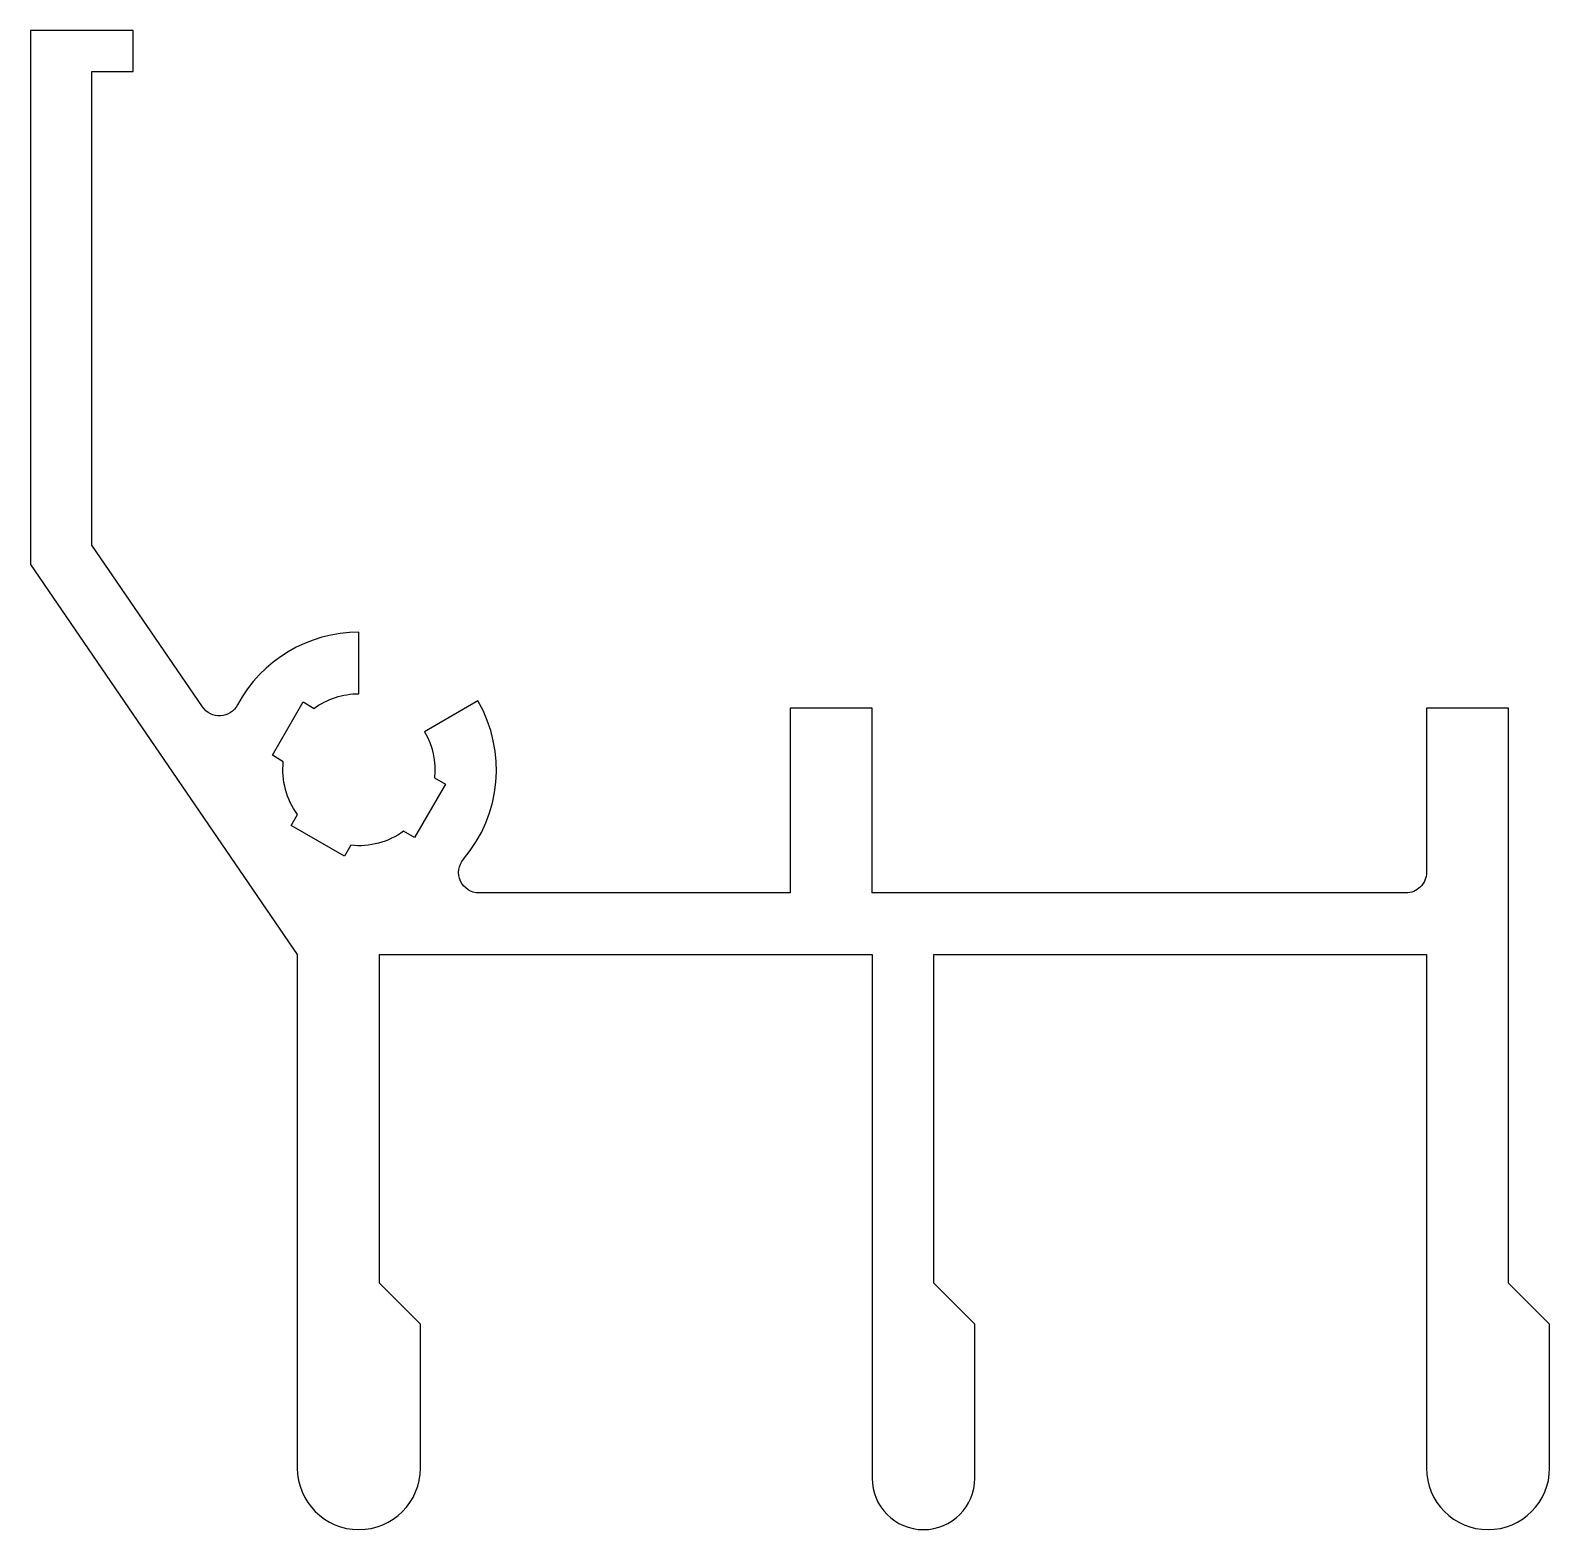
# Model space of a CAD drawing. Extents: x 240.5 to 277.5, y 235.9 to 272.4.
import ezdxf

# ---------------------------------------------------------------- set-up
doc = ezdxf.new("R2010")
doc.units = 0
doc.layers.add('ANA', color=220, linetype='CONTINUOUS')

msp = doc.modelspace()

# ---------------------------------------------------------------- linework, layer by layer
at = {"layer": 'ANA'}
msp.add_lwpolyline([(246.612, 254.566), (246.345, 254.721), (247.095, 256.02), (247.362, 255.865, -0.158758), (248.452, 256.22), (248.452, 257.72, 0.276865), (245.497, 255.948, -0.563022), (244.643, 255.901), (241.952, 259.834), (241.952, 271.37), (242.952, 271.37), (242.952, 272.37), (240.452, 272.37), (240.452, 259.37), (246.952, 249.87), (246.952, 237.37, 1), (249.952, 237.37), (249.952, 240.87), (248.952, 241.87), (248.952, 249.87), (260.952, 249.87), (260.952, 237.12, 1), (263.452, 237.12), (263.452, 240.87), (262.452, 241.87), (262.452, 249.87), (274.452, 249.87), (274.452, 237.37, 1), (277.452, 237.37), (277.452, 240.87), (276.452, 241.87), (276.452, 255.87), (274.452, 255.87), (274.452, 251.87, -0.414214), (273.952, 251.37), (260.952, 251.37), (260.952, 255.87), (258.952, 255.87), (258.952, 251.37), (251.38, 251.37, -0.640097), (251, 252.195, 0.317664), (251.353, 256.045), (250.054, 255.295, -0.158758), (250.292, 254.174), (250.559, 254.02), (249.809, 252.721), (249.542, 252.875, -0.186093), (248.256, 252.531), (248.101, 252.263), (246.802, 253.013), (246.957, 253.281, -0.186093)], format="xyb", close=True, dxfattribs=at)

doc.saveas('drawing.dxf')
